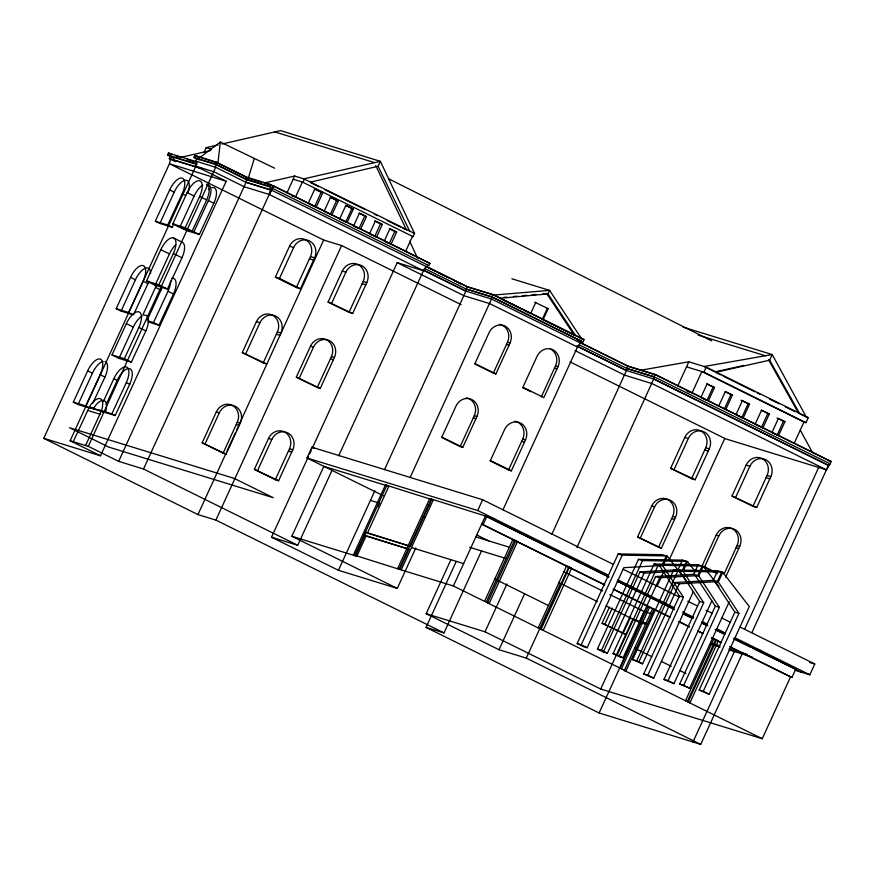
<?xml version="1.0" encoding="UTF-8"?>
<svg xmlns="http://www.w3.org/2000/svg" width="875" height="875" viewBox="0 0 875 875"><rect width="100%" height="100%" fill="white"/><g stroke="black" fill="none" stroke-linecap="round" stroke-linejoin="round"><path stroke-width="1.31" d="M274.673 168.197L220.347 142.067L217.919 163.22L248.292 178.238L261.352 182.252M196.908 161.558L195.825 166.206L70.131 440.759L100.505 455.777L226.198 181.234L195.825 166.206L213.992 171.795L244.366 186.823L269.216 194.469L423.423 270.725L426.322 266.7M269.784 189.503L270.856 187.152L246.717 179.725L245.645 182.077L270.594 189.908L269.216 194.469L274.039 186.156L429.986 263.288L428.914 265.639L272.552 188.377M248.292 178.238L254.188 158.812M246.717 179.725L216.344 164.708L215.272 167.059L246.039 182.35L118.672 461.366L88.298 446.348L70.131 440.759M577.325 346.248L626.259 370.453L653.712 378.963L576.898 547.542M85.586 445.506L101.511 410.637A15.094 6.486 -63.7 0 0 100.111 398.628A15.094 6.486 -63.7 0 0 89.403 406.919L73.237 441.711M173.633 158.036L167.552 155.017L168.448 153.07L196.82 161.798M175.416 161.536L169.291 158.583L170.362 156.242L196.164 164.172M481.545 550.922L444.008 632.909L215.906 520.1L197.947 514.577L43.75 438.32L169.444 163.767L170.527 159.119L202.77 169.039M155.334 221.222L169.662 189.908A15.094 6.486 -63.7 0 1 182.208 178.139A15.094 6.486 -63.7 0 1 182.197 193.769L167.683 225.028L155.334 221.222L159.873 223.475L172.222 227.27L173.895 223.661M73.314 402.15L87.653 370.836A15.094 6.486 -63.7 0 1 100.188 359.067A15.094 6.486 -63.7 0 1 100.188 374.697L85.662 405.956L73.314 402.15L78.083 404.512L90.442 408.319L85.662 405.956M116.211 308.678L130.55 277.364A15.094 6.486 -63.7 0 1 143.084 265.584A15.094 6.486 -63.7 0 1 143.084 281.214L128.57 312.473L116.211 308.678L121.1 311.095L132.223 314.508M159.873 223.475L174.202 192.161A15.094 6.486 -63.7 0 1 185.872 180.25A15.094 6.486 -63.7 0 1 188.147 192.402M78.083 404.512L92.422 373.198A15.094 6.486 -63.7 0 1 103.13 361.397M121.1 311.095L135.439 279.781A15.094 6.486 -63.7 0 1 145.097 268.308A15.094 6.486 -63.7 0 1 150.566 273.383M199.172 159.873L193.933 157.456L194.83 155.498L216.333 162.127L246.706 177.144L269.894 184.275L347.156 222.491L353.336 208.994L345.898 205.308L339.719 218.816M203.973 152.491L206.194 147.645L218.072 144.922M112.011 354.922L126.339 323.608A15.094 6.486 -63.7 0 1 138.884 311.839A15.094 6.486 -63.7 0 1 138.873 327.469L124.359 358.728L112.011 354.922L118.989 358.378L131.338 362.173L145.852 330.914A15.094 6.486 -63.7 0 0 144.025 315.262M146.497 280.973L160.836 249.659A15.094 6.486 -63.7 0 1 173.37 237.891L181.989 242.145A15.094 6.486 -63.7 0 1 181.978 257.775L167.464 289.034L155.105 285.228L146.497 280.973L158.845 284.769L167.464 289.034M172.802 223.923L187.141 192.609A15.094 6.486 -63.7 0 1 199.675 180.83A15.094 6.486 -63.7 0 1 199.675 196.459L185.161 227.719L172.802 223.923L179.791 227.369L192.139 231.175L206.653 199.916A15.094 6.486 -63.7 0 0 206.664 184.286M118.989 358.378L133.328 327.064A15.094 6.486 -63.7 0 1 141.892 316.159M179.791 227.369L194.13 196.055A15.094 6.486 -63.7 0 1 202.694 185.161M155.105 285.228L169.444 253.914A15.094 6.486 -63.7 0 1 175.711 244.792M103.316 401.658L113.794 378.777A15.094 6.486 -63.7 0 1 126.328 367.008A15.094 6.486 -63.7 0 1 126.328 382.637L111.814 413.886L99.455 410.091L102.834 411.764M142.8 315.12L155.477 287.416A15.094 6.486 -63.7 0 1 156.669 285.064M193.933 157.456L215.436 164.073L216.333 162.127L217.919 163.22L194.83 155.498L199.686 157.905M106.138 404.534L117.173 380.45A15.094 6.486 -63.7 0 1 129.708 368.67A15.094 6.486 -63.7 0 1 129.697 384.3L115.183 415.559L93.242 408.811L89.403 406.919L105.35 412.541A15.094 6.486 -63.7 0 0 103.95 400.52A15.094 6.486 -63.7 0 0 93.242 408.811M88.298 446.348L215.666 167.333L195.672 161.022L196.744 158.67L216.344 164.708M147.164 320.239L160.945 290.128A15.094 6.486 -63.7 0 1 162.138 287.777M215.436 164.073L245.809 179.102L246.706 177.144M245.809 179.102L268.997 186.233L269.894 184.275M118.672 461.366L143.522 469.011L273.153 185.883M286.945 192.905L294.667 176.028L304.522 179.058L303.056 182.241L293.202 179.233M308.284 203.263L314.858 188.891L322.777 192.806L316.203 207.178M275.363 277.156L289.516 246.236A12.939 11.659 -72.9 0 1 305.364 239.673A12.939 11.659 -72.9 0 1 310.461 256.594L296.308 287.514L275.363 277.156L279.475 278.425L300.431 288.783L314.584 257.863A12.939 11.659 -72.9 0 0 309.487 240.931A12.939 11.659 -72.9 0 0 293.639 247.494L289.516 246.236M242.266 352.559L256.419 321.639A12.939 11.659 -72.9 0 1 272.278 315.077A12.939 11.659 -72.9 0 1 277.375 331.997L263.211 362.928L242.266 352.559L266.733 364.011L263.211 362.928M202.169 442.805L216.333 411.884A12.939 11.659 -72.9 0 1 232.181 405.322A12.939 11.659 -72.9 0 1 237.278 422.242L223.125 453.162L202.169 442.805L226.1 454.081L240.264 423.161A12.939 11.659 -72.9 0 0 235.167 406.241A12.939 11.659 -72.9 0 0 219.319 412.803L216.333 411.884M279.475 278.425L293.639 247.494M245.787 353.642L259.941 322.722A12.939 11.659 -72.9 0 1 275.789 316.159A12.939 11.659 -72.9 0 1 280.886 333.08L277.375 331.997M205.155 443.723L219.319 412.803M322.777 192.806L321.169 192.314L314.584 206.686L308.93 203.886M324.198 211.127L330.575 197.203L338.253 200.998L331.877 214.933L323.684 211.181M330.269 214.43L336.645 200.506L338.253 200.998M197.947 514.577L225.816 453.709M226.953 451.227L235.484 432.589M236.622 430.106L323.652 240.034L341.611 245.558L461.147 304.675M340.408 219.417L345.723 222.053L351.903 208.556L353.336 208.994M215.906 520.1L341.611 245.558M409.62 231.033L378.098 166.283L380.363 161.328L280.525 130.616L222.031 144.014M353.697 225.717L359.472 213.095L366.439 216.541L360.653 229.163M366.439 216.541L364.766 216.027L358.98 228.648L353.183 225.783M328.081 302.017L342.234 271.097A12.939 11.659 -72.9 0 1 358.083 264.534A12.939 11.659 -72.9 0 1 363.191 281.455L349.027 312.375L328.081 302.017L352.669 313.491L366.822 282.57A12.939 11.659 -72.9 0 0 361.725 265.65A12.939 11.659 -72.9 0 0 345.877 272.212L342.234 271.097M296.319 377.147L310.483 346.227A12.939 11.659 -72.9 0 1 326.331 339.664A12.939 11.659 -72.9 0 1 331.428 356.584L317.275 387.505L296.319 377.147L320.25 388.423L334.414 357.503A12.939 11.659 -72.9 0 0 329.317 340.583A12.939 11.659 -72.9 0 0 313.469 347.145L310.483 346.227M254.373 469.361L268.527 438.441A12.939 11.659 -72.9 0 1 284.375 431.878A12.939 11.659 -72.9 0 1 289.483 448.798L275.319 479.719L254.373 469.361L278.6 480.736L292.764 449.805A12.939 11.659 -72.9 0 0 287.667 432.884A12.939 11.659 -72.9 0 0 271.808 439.447L268.527 438.441M331.723 303.133L345.877 272.212M299.305 378.066L313.469 347.145M257.655 470.367L271.808 439.447M369.611 233.592L375.386 220.959L382.353 224.405L376.567 237.037L370.081 234.172M374.719 236.469L380.494 223.836L382.353 224.405M384.355 240.888L389.933 228.692L396.659 232.017L391.081 244.213M396.659 232.017L394.811 231.448L389.233 243.644L384.748 241.423M383.239 495.709L306.983 457.997L311.916 447.223L482.639 499.745L613.298 564.364M415.811 547.925L397.283 588.416L338.439 570.303L271.523 537.217L308.492 456.466M309.63 453.983L311.336 450.253M312.473 447.77L397.217 262.664L423.423 270.725L338.68 455.831M405.595 251.388L412.431 236.447L413.088 236.655L414.542 233.472L303.866 178.85L380.363 161.328L414.542 233.472M397.283 588.416L291.845 536.266L323.859 466.342L387.45 485.909L385.47 484.925L353.456 554.848L355.436 555.833L365.553 533.75M271.523 537.217L297.719 545.278L331.844 470.739M426.847 266.93L427.678 265.103M467.206 286.595L466.134 288.947L491.739 296.822L582.98 341.95L584.062 339.598L492.822 294.47L467.206 286.595L426.956 266.689M423.533 270.189L465.697 291.047L466.528 289.22L492.144 297.095L581.755 341.414L580.913 343.241L491.302 298.922L492.144 297.095M338.439 570.303L374.839 490.809M384.486 469.722L465.872 291.156L423.248 270.08M353.456 554.848L354.834 555.275L386.848 485.352L431.714 499.527L410.288 546.317L368.703 533.52M377.902 506.756L379.586 503.081M356.814 556.248L366.067 536.047L408.953 549.238L399.7 569.45L354.834 555.275M388.828 486.325L367.402 533.127L365.422 532.142L410.288 546.317M491.739 296.822L492.822 294.47M410.091 477.608L491.477 299.042L465.697 291.047M399.7 569.45L397.72 568.466L429.734 498.542L494.583 518.864M397.72 568.466L399.241 568.936L431.255 499.012M399.241 568.936L401.22 569.909L433.234 499.986M474.709 363.913L493.325 373.122L507.478 342.202A12.939 11.659 -72.9 0 0 499.494 324.341M466.309 397.819A12.939 11.659 -72.9 0 1 474.305 415.68L460.152 446.6L441.525 437.391M495.895 373.909L510.048 342.989A12.939 11.659 -72.9 0 0 504.952 326.069A12.939 11.659 -72.9 0 0 489.103 332.631L474.939 363.552L495.895 373.909L493.325 373.122M462.777 447.409L476.93 416.489A12.939 11.659 -72.9 0 0 471.833 399.569A12.939 11.659 -72.9 0 0 455.984 406.131L441.831 437.052L462.777 447.409L461.027 446.873M548.155 308.667L543.08 319.758L542.248 319.495L547.323 308.405L548.155 308.667L534.866 302.247L535.708 302.509L530.633 313.6L524.508 310.57M742.252 653.702L700.733 744.384L526.28 658.109L499.002 649.72L426.191 613.703L450.898 559.727M306.983 457.997L477.706 510.519L482.639 499.745M700.733 744.384L599.102 712.972L426.048 627.386L456.192 561.542M401.22 569.909L453.381 585.966L485.395 516.042L608.694 577.019M541.33 396.856L555.494 365.936A12.939 11.659 -72.9 0 0 550.397 349.005M604.472 584.927L481.655 524.191L483.088 524.628L486.828 516.48L608.913 576.866M489.934 460.775L508.55 469.973L522.714 439.053A12.939 11.659 -72.9 0 0 514.719 421.192M557.998 366.702L543.834 397.622L522.889 387.264L537.053 356.344A12.939 11.659 -72.9 0 1 552.902 349.781A12.939 11.659 -72.9 0 1 557.998 366.702L555.494 365.936M511.361 470.838L525.514 439.917A12.939 11.659 -72.9 0 0 520.417 422.997A12.939 11.659 -72.9 0 0 504.569 429.559L490.405 460.48L511.361 470.838L508.55 469.973M502.961 509.819L577.489 347.036L580.387 343.011M453.381 585.966L484.553 601.377L512.837 539.613L514.566 540.137L517.508 541.592L489.223 603.367L487.495 602.831L515.769 541.056L517.508 541.592M484.553 601.377L486.281 601.913L514.566 540.137M426.191 613.703L485.034 631.805L506.931 583.964M627.78 366.002L626.708 368.353L653.975 376.742L830.178 463.881L831.25 461.541L655.058 374.402L627.78 366.002L580.344 342.541M626.259 370.453L627.102 368.627L654.38 377.016L653.538 378.842L828.92 465.588L830.178 463.881M499.002 649.72L524.595 593.819M551.895 534.188L626.434 370.573L576.636 345.942M487.495 602.831L538.202 627.911L566.486 566.136L568.816 566.858L571.594 568.236L543.309 630L540.991 629.289L569.264 567.514L571.594 568.236M653.975 376.742L655.058 374.402M526.28 658.109L560.405 583.57M538.202 627.911L540.531 628.633L568.816 566.858M677.841 385.788L688.822 361.791L706.191 367.139L808.27 417.627L805.962 422.669L803.939 422.045L701.848 371.547L692.092 392.875L686.973 391.311M618.198 553.919L622.256 555.166L666.269 555.92L661.883 565.512L623.809 567.689L587.158 647.73L583.1 646.483L577.161 643.552L618.198 553.919L662.211 554.673L667.297 556.161L688.877 584.062M686.514 366.833L703.883 372.17L706.191 367.139M577.161 643.552L581.219 644.798L622.256 555.166M700.973 397.272L707.12 383.83L714.536 387.494L708.378 400.936L655.9 374.981L628.633 366.592L580.081 342.584M637.58 536.922L651.733 506.002A12.939 11.659 -72.9 0 1 667.581 499.439A12.939 11.659 -72.9 0 1 672.689 516.359L658.525 547.28L637.58 536.922L661.391 548.166L675.544 517.245A12.939 11.659 -72.9 0 0 670.447 500.314A12.939 11.659 -72.9 0 0 654.598 506.877L651.733 506.002M670.644 468.311L684.797 437.391A12.939 11.659 -72.9 0 1 700.645 430.828A12.939 11.659 -72.9 0 1 705.742 447.748L691.589 478.669L670.644 468.311L695.111 479.752L709.264 448.831A12.939 11.659 -72.9 0 0 704.167 431.911A12.939 11.659 -72.9 0 0 688.319 438.473L684.797 437.391M640.445 537.797L654.598 506.877M602.055 623.241L625.866 634.484L602.055 623.241L609.416 607.163M674.155 469.394L688.319 438.473M714.536 387.494L713.103 387.056L706.945 400.498L700.591 397.359M604.92 624.127L612.281 608.048M638.455 559.366L642.513 560.612L686.525 561.367L682.139 570.959L644.066 573.147L607.414 653.188L603.356 651.941L597.417 648.998L638.455 559.366L682.467 560.12L687.553 561.608L695.023 571.266M597.417 648.998L601.475 650.245L642.513 560.612M603.356 651.941L640.008 571.9L678.081 569.712L682.139 570.959M718.725 406.055L725.375 391.541L732.397 395.008L725.758 409.533M724.325 409.084L730.964 394.57L732.397 395.008M654.128 564.003L658.186 565.25L702.198 566.005L697.812 575.597L659.728 577.773L623.087 657.814L619.03 656.567L613.091 653.636L654.128 564.003L698.141 564.758L704.627 566.858L712.775 570.894M623 633.598L630.667 616.853M485.034 631.805L600.709 689.019L632.986 618.931M613.091 653.636L617.148 654.883L658.186 565.25M619.03 656.567L655.67 576.527L693.755 574.35L697.812 575.597M658.788 564.638L679.405 596.039L643.716 673.991L647.773 675.238L683.462 597.286L662.845 565.884L667.297 556.161M605.938 605.85L639.122 622.267L644.055 611.483L651.875 613.889M599.102 712.972L640.62 622.289M657.114 586.261L663.939 571.353M669.058 560.175L724.795 438.43M619.894 668.314L648.178 606.539L649.72 607.02L621.447 668.795L540.991 629.289M624.367 670.523L652.652 608.748L654.205 609.23L625.92 671.005L624.367 670.523L685.497 700.755L690.047 702.647L718.331 640.883L713.781 638.991L685.497 700.755M743.127 418.119L749.536 404.141L748.158 403.725L741.759 417.703L735.82 414.761M808.27 417.627L806.247 417.003L772.231 354.561L704.156 366.516L715.816 372.28L769.661 360.172L772.231 354.561L683.025 327.119M673.662 570.008L677.72 571.255L721.733 572.009L717.336 581.602L679.262 583.789L642.622 663.83L632.625 659.641L673.662 570.008L717.675 570.763L722.761 572.25L749.306 606.583L709.166 694.269L699.18 690.08L734.869 612.128L714.984 581.842M678.081 569.712L682.467 560.12M632.625 659.641L636.683 660.888L677.72 571.255M638.564 662.583L675.205 582.542L713.278 580.355L717.336 581.602M687.553 561.608L683.102 571.331L703.719 602.733L668.03 680.684L663.972 679.438L699.661 601.486L679.788 571.2M755.202 424.091L761.6 410.112L769.311 413.93L762.913 427.908L754.819 424.178M693.755 574.35L698.141 564.758M761.425 427.448L767.823 413.47L769.311 413.93M731.981 496.005L746.134 465.084A12.939 11.659 -72.9 0 1 761.994 458.522A12.939 11.659 -72.9 0 1 767.091 475.442L752.927 506.362L731.981 496.005L756.689 507.522L770.842 476.602A12.939 11.659 -72.9 0 0 765.745 459.681A12.939 11.659 -72.9 0 0 749.897 466.244L746.134 465.084M702.002 566.048L716.166 535.128A12.939 11.659 -72.9 0 1 732.014 528.566A12.939 11.659 -72.9 0 1 737.111 545.486L724.052 574.022M695.45 575.837L715.334 606.123L679.645 684.075L683.703 685.322L719.392 607.37L698.775 575.969L703.227 566.245L718.998 586.633M735.744 497.164L749.897 466.244M643.716 673.991L653.712 678.169L693.284 591.73M704.627 566.858L718.791 535.938A12.939 11.659 -72.9 0 1 734.639 529.375A12.939 11.659 -72.9 0 1 739.736 546.295L725.583 577.216M772.002 432.403L778.4 418.425L784.941 421.652L778.542 435.641L771.663 432.502M777.109 435.192L783.508 421.214L784.941 421.652M713.278 580.355L717.128 571.966M699.18 690.08L703.238 691.327L738.927 613.375L718.309 581.973L722.761 572.25M663.972 679.438L673.969 683.627L711.845 600.884M794.172 443.363L803.939 422.045M679.645 684.075L689.642 688.253L729.214 601.814M687.411 701.345L715.684 639.57M733.447 638.455L795.692 669.233L791.963 677.381L790.53 676.944L762.245 738.719L688.133 702.067L716.417 640.292L718.331 640.883M692.967 742L734.497 651.317M744.734 628.95L818.672 467.458M751.92 632.581L828.669 464.942M795.452 670.359L809.845 674.789L814.778 664.005L740.294 627.167M133.459 314.891L147.973 283.631A15.094 6.486 -63.7 0 0 148.969 281.225M92.673 403.506L104.956 377.059A15.094 6.486 -63.7 0 0 104.956 361.43M158.845 284.769L173.37 253.509A15.094 6.486 -63.7 0 0 173.37 237.891M212.045 187.6A15.094 6.486 -63.7 0 1 213.883 203.263L199.358 234.511L187.009 230.716L181.541 228.014L193.889 231.809L208.403 200.55A15.094 6.486 -63.7 0 0 206.577 184.898M148.553 321.016L153.497 322.536L168.011 291.277A15.094 6.486 -63.7 0 0 170.614 281.028M147.853 321.814L158.966 325.238L173.48 293.978A15.094 6.486 -63.7 0 0 171.653 278.327M570.03 361.878L725.583 438.812L826.427 469.842L828.92 465.588M199.752 157.631L220.347 142.067M378.098 166.283L310.461 182.12L311.117 182.317M180.6 157.412L210.842 150.489M294.667 176.028L263.955 183.061L274.039 186.156M716.056 371.656L743.641 365.455M640.566 370.267L688.822 361.791M504.098 297.358L506.756 297.117M513.395 296.516L517.377 296.155M522.692 295.662L526.684 295.302M532 294.82L535.981 294.459M542.631 293.847L545.289 293.606M500.15 298.266L547.991 293.913L549.598 290.391L511.853 278.775M271.534 190.148L468.059 287.186L493.664 295.061L549.598 290.391L581.416 338.461L532 314.016M274.805 131.928L374.631 162.641M206.194 147.645L211.05 149.133M175.777 155.936L179.397 157.041M187.108 159.414L196.241 162.225M167.552 155.017L197.214 164.15M292.119 195.912L295.564 196.973L302.4 182.033L413.088 236.655M169.291 158.583L202.825 168.908M246.039 182.35L270.594 189.908M226.198 181.234L169.444 163.767L323.652 240.034M345.723 222.053L347.156 222.491M698.141 335.081L765.373 355.764M427.492 262.522L429.986 263.288M574.208 335.147L575.575 335.573L547.991 293.913L546.612 293.486L574.208 335.147L544.272 320.348M580.212 338.417L584.062 339.598M310.461 256.594L314.584 257.863M577.861 340.364L582.98 341.95M309.455 258.814L313.567 260.072M363.191 281.455L366.822 282.57M362.173 283.675L365.816 284.791M507.478 342.202L510.048 342.989M506.472 344.422L509.031 345.209M296.308 287.514L300.431 288.783M554.477 368.145L556.981 368.922M349.027 312.375L352.669 313.491M827.772 460.469L831.25 461.541M705.742 447.748L709.264 448.831M704.725 449.958L708.247 451.052M767.091 475.442L770.842 476.602M766.073 477.663L769.836 478.822M256.419 321.639L259.941 322.722M276.358 334.217L279.88 335.3M331.428 356.584L334.414 357.503M330.411 358.805L333.397 359.723M691.589 478.669L695.111 479.752M474.305 415.68L476.93 416.489M473.288 417.9L475.913 418.709M752.927 506.362L756.689 507.522M522.714 439.053L525.514 439.917M521.697 441.273L524.497 442.137M317.275 387.505L320.25 388.423M672.689 516.359L675.544 517.245M671.672 518.58L674.538 519.455M716.166 535.128L718.791 535.938M737.111 545.486L739.736 546.295M736.094 547.706L738.719 548.516M658.525 547.28L661.391 548.166M237.278 422.242L240.264 423.161M236.261 424.462L239.247 425.381M289.483 448.798L292.764 449.805M696.752 575.345L698.775 575.969M716.275 581.35L718.309 581.973M661.883 565.512L659.848 564.889L662.845 565.884M288.466 451.019L291.747 452.025M385.47 484.925L386.848 485.352M655.67 576.527L659.728 577.773M675.205 582.542L679.262 583.789M640.008 571.9L644.066 573.147M87.784 410.462L100.1 414.247M223.125 453.162L226.1 454.081M715.334 606.123L719.392 607.37M734.869 612.128L738.927 613.375M699.661 601.486L703.719 602.733M370.453 500.38L379.4 503.136M422.898 516.523L425.458 517.311M679.405 596.039L683.462 597.286M475.934 536.944L509.195 547.181M275.319 479.719L278.6 480.736M469.711 547.323L505.531 558.348M809.572 662.408L814.778 664.005M752.981 648.112L760.736 650.497M411.458 547.553L463.619 563.598M632.723 619.095L647.052 623.503M710.883 643.147L720.005 645.947M729.127 648.758L747.359 654.369M795.692 669.233L753.966 648.867M43.75 438.32L100.505 455.777M639.122 622.267L645.641 624.269M710.773 644.306L719.884 647.106M729.006 649.917L752.456 657.125M291.845 536.266L355.436 555.833M636.158 648.637L634.605 648.167L651.722 656.633M688.133 702.067L690.047 702.647M426.048 627.386L444.008 632.909M600.709 689.019L762.245 738.719M172.145 154.656L168.448 153.07L170.877 154.273M806.247 417.003L799.761 413.798L769.661 360.172M715.958 372.553L720.825 374.959M723.264 376.163L754.895 391.803M757.323 393.006L759.762 394.209M769.486 399.022L779.22 403.834M785.302 406.842L795.036 411.666M703.883 372.17L805.962 422.669M310.505 182.58L319.014 186.791M325.095 189.798L365.225 209.65M374.959 214.463L377.388 215.666M387.122 220.478L400.498 227.084M402.927 228.287L405.355 229.491M725.113 391.672L730.964 394.57M314.377 188.956L321.169 192.314M749.536 404.141L742.405 400.619L736.006 414.597L830.353 461.256M741.038 400.192L748.158 403.725M761.217 410.2L767.823 413.47M776.967 417.988L783.508 421.214M330.061 197.247L336.645 200.506M345.527 205.395L351.903 208.556M706.748 383.917L713.103 387.056M358.958 213.15L364.766 216.027M374.697 220.97L380.494 223.836M389.211 228.681L394.811 231.448M709.527 401.505L734.869 414.039M348.25 223.027L427.35 262.15M493.664 295.061L530.775 313.414M501.233 299.053L522.058 309.356M268.997 186.233L270.856 187.152M653.712 378.963L828.745 465.533M424.364 268.363L466.528 289.22M579.272 344.892L627.102 368.627M826.427 469.842L651.973 383.567L624.706 375.167L574.941 350.558M577.489 347.036L489.738 303.636L464.133 295.761L397.217 262.664M170.362 156.242L174.016 158.047M208.403 200.55L213.883 203.263M199.675 196.459L206.653 199.916M187.141 192.609L194.13 196.055M182.197 193.769L185.598 195.453M169.662 189.908L174.202 192.161M522.714 387.647L530.863 391.672M193.889 231.809L199.358 234.511M185.161 227.719L192.139 231.175M167.683 225.028L172.222 227.27M173.37 253.509L181.978 257.775M160.836 249.659L169.444 253.914M168.011 291.277L173.48 293.978M143.084 281.214L147.973 283.631M155.477 287.416L160.945 290.128M130.55 277.364L135.439 279.781M715.105 572.042L717.434 573.191M704.331 567.208L711.309 570.653M713.639 571.812L717.128 573.53M153.497 322.536L158.966 325.238M128.57 312.473L132.234 314.289M138.873 327.469L145.852 330.914M623.066 569.198L679.241 596.98M687.783 601.202L697.55 606.036M706.103 610.258L712.206 613.277M721.973 618.111L730.527 622.344M126.339 323.608L133.328 327.064M477.706 510.519L608.125 575.017M617.892 579.852L674.056 607.622M682.598 611.855L693.591 617.291M702.133 621.513L707.011 623.93M716.778 628.764L725.331 632.986M735.098 637.82L809.845 674.789M617.455 581.087L673.619 608.858M683.386 613.692L693.153 618.527M701.695 622.748L707.809 625.767M715.127 629.388L724.894 634.222M617.236 581.241L674.614 609.623M683.167 613.845L691.709 618.078M701.477 622.902L706.355 625.319M717.347 630.755L723.45 633.773M734.431 639.209L750.312 647.062M795.32 669.32L800.658 671.956M483.088 524.628L604.691 584.762M614.403 589.575L669.977 617.05M679.755 621.895L689.533 626.73M698.097 630.962L702.986 633.38M711.539 637.613L721.492 642.534M730.002 646.745L791.963 677.381M429.734 498.542L431.714 499.527M612.97 589.127L652.652 608.748M653.866 609.361L669.769 617.214M678.322 621.447L689.325 626.894M697.889 631.127L702.778 633.544M711.331 637.777L721.273 642.698M729.783 646.898L790.53 676.944M311.916 447.223L314.366 448.427M428.116 504.689L430.555 505.892M563.478 571.637L602.547 590.953M609.875 594.584L644.055 611.483M124.359 358.728L131.338 362.173M476.547 534.855L488.742 540.881M558.447 582.356L597.406 601.628M126.328 382.637L129.697 384.3M113.794 378.777L117.173 380.45M100.188 374.697L104.956 377.059M87.653 370.836L92.422 373.198M494.791 579.02L548.439 605.555M661.5 661.467L671.278 666.302M679.842 670.534L685.956 673.564M703.238 691.327L709.166 694.269M636.683 660.888L642.622 663.83M408.953 549.238L364.087 535.062L366.067 536.047M683.703 685.322L689.642 688.253M617.148 654.883L623.087 657.814M668.03 680.684L673.969 683.627M601.475 650.245L607.414 653.188M647.773 675.238L653.712 678.169M581.219 644.798L587.158 647.73M111.814 413.886L115.183 415.559M540.531 628.633L543.309 630M486.281 601.913L489.223 603.367M621.447 668.795L625.92 671.005M143.522 469.011L297.719 545.278M388.489 178.708L711.594 340.812M426.628 266.875L436.33 271.742M438.758 272.956L448.47 277.834M454.541 280.875L460.6 283.916M768.589 359.844L798.689 413.47M800.264 430.095L812.645 452.823M375.703 165.55L406.58 230.092M409.686 241.248L417.539 258.103M208.392 189.602A15.094 6.486 -63.7 0 1 209.912 188.508M234.161 478.373L69.584 427.744L108.686 447.081L273.262 497.711L234.161 478.373"/></g></svg>
